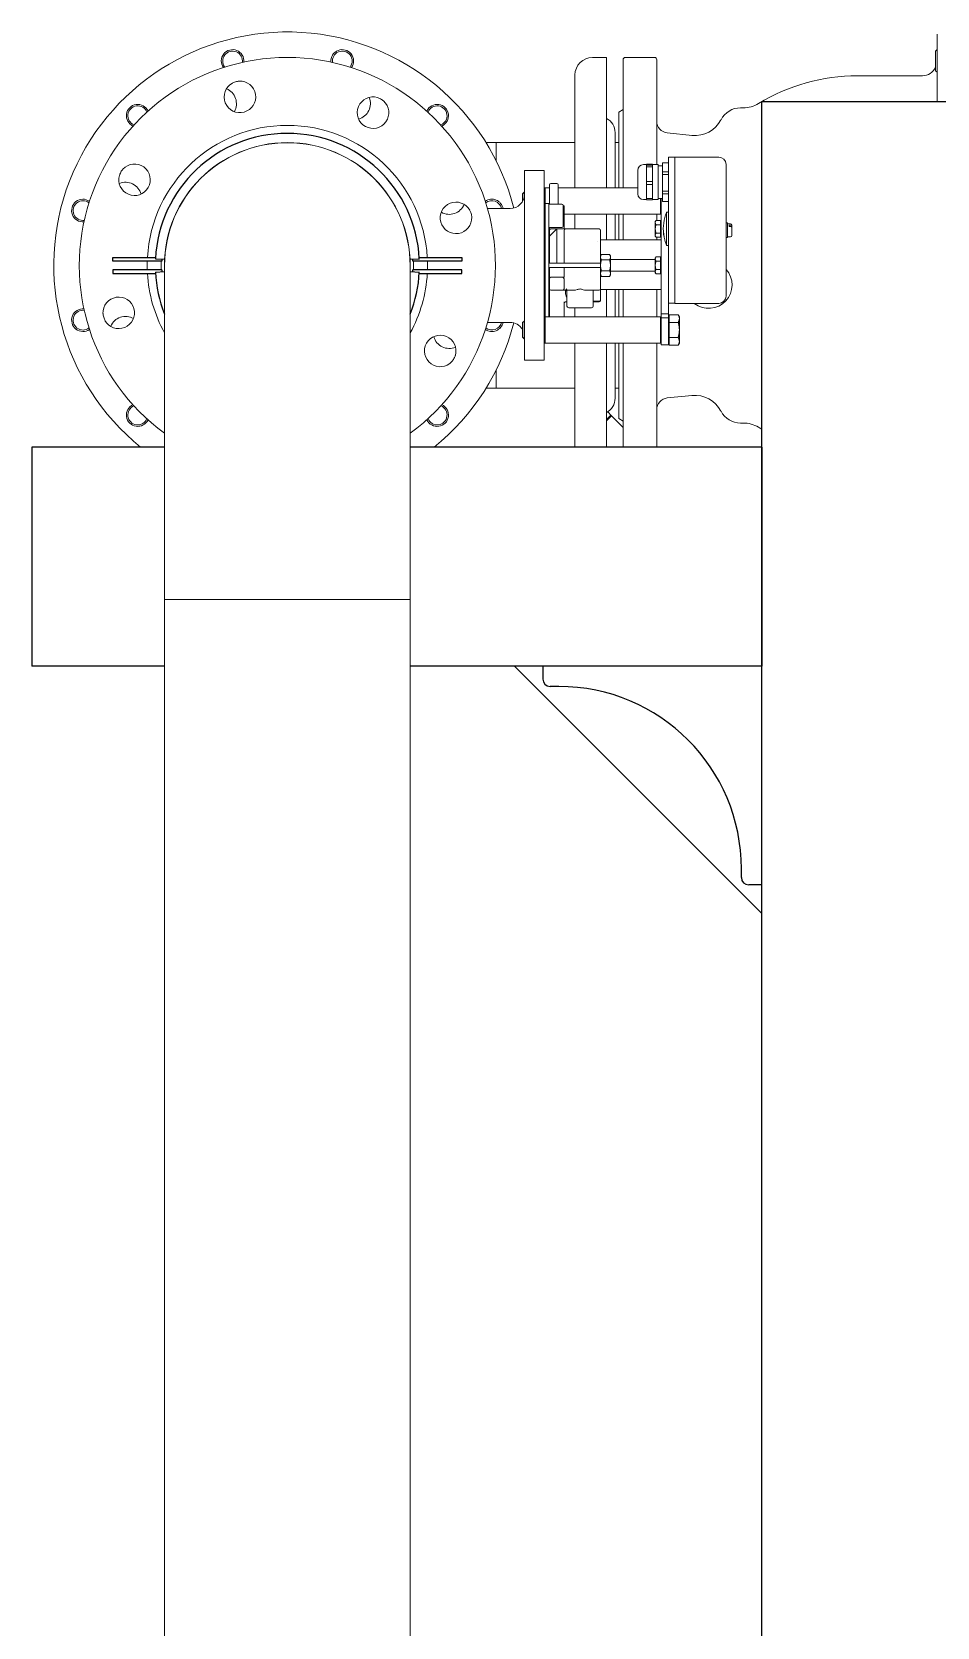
# Model space of a CAD drawing. Header units: millimetres. Extents: x 0 to 100323, y 0 to 59400.
# Drawn here: x 24142 to 24762, y 45707 to 46801 of the extents above; entities that cross this region are included whole.
import ezdxf

# ---------------------------------------------------------------- set-up
doc = ezdxf.new("R2010")
doc.units = ezdxf.units.MM
doc.header["$LTSCALE"] = 100
doc.layers.add('P_Biomass (BM)', color=150, linetype='Continuous', lineweight=18, true_color=0x007fff)
doc.layers.add('Visible', color=7, linetype='Continuous', lineweight=25)

msp = doc.modelspace()

# ---------------------------------------------------------------- linework, layer by layer
at = {"layer": 'P_Biomass (BM)'}
for p, q in [((24761.6, 46752.5), (24761.6, 46799)), ((24760.6, 46787.4), (24761.6, 46788.4)), ((24760.6, 46773.8), (24760.6, 46787.4)), ((24535.1, 46783), (24525.6, 46783)), ((24535.1, 46783), (24535.1, 46693.7)), ((24546.6, 46693.7), (24546.6, 46781.5)), ((24548.1, 46783), (24568.1, 46783)), ((24569.6, 46781.5), (24569.6, 46709.6)), ((24513.6, 46771), (24513.6, 46770.4)), ((24513.6, 46769.9), (24513.6, 46770.4)), ((24513.6, 46769.9), (24513.6, 46723.6)), ((24707.1, 46770.5), (24751.6, 46770.5)), ((24760.6, 46773.8), (24761.4, 46773.1)), ((24543.6, 46745.5), (24546.6, 46747.3)), ((24543.6, 46693.7), (24543.6, 46745.5)), ((24627, 46748.5), (24628.9, 46748.5)), ((24541.1, 46731.5), (24541.1, 46693.7)), ((24593.8, 46729.6), (24576.8, 46731.4)), ((24452.7, 46724.7), (24459.6, 46724.7)), ((24459.6, 46724.7), (24513.6, 46724.7)), ((24459.6, 46724.7), (24459.6, 46712.3)), ((24513.6, 46719.9), (24513.6, 46723.6)), ((24541.1, 46724.7), (24543.6, 46724.7)), ((24513.6, 46719.9), (24513.6, 46693.7)), ((24560.6, 46709.6), (24562.6, 46709.6)), ((24566.6, 46709.8), (24562.6, 46709.8)), ((24562.6, 46709.8), (24562.6, 46709.6)), ((24562.6, 46709.6), (24562.6, 46709.3)), ((24566.6, 46709.3), (24562.6, 46709.3)), ((24562.6, 46708.1), (24562.6, 46709.3)), ((24566.6, 46709.8), (24566.6, 46709.6)), ((24566.6, 46709.6), (24566.6, 46709.3)), ((24566.6, 46709.6), (24570.6, 46709.6)), ((24566.6, 46708.1), (24566.6, 46709.3)), ((24570.6, 46685.6), (24570.6, 46709.6)), ((24573.6, 46710.7), (24573.6, 46710.8)), ((24573.6, 46710.8), (24577.6, 46710.8)), ((24573.6, 46710.7), (24573.6, 46704.7)), ((24573.6, 46710.7), (24577.6, 46710.7)), ((24577.6, 46622), (24577.6, 46714.6)), ((24577.6, 46714.6), (24582.1, 46714.6)), ((24582.1, 46614.5), (24582.1, 46714.7)), ((24582.1, 46714.7), (24612.1, 46714.7)), ((24617.1, 46709.7), (24617.1, 46619.5)), ((24479.1, 46693.9), (24479.1, 46705.5)), ((24492.6, 46705.5), (24479.1, 46705.5)), ((24492.6, 46705.5), (24492.6, 46693.9)), ((24556.6, 46689.6), (24556.6, 46705.6)), ((24566.6, 46708.1), (24562.6, 46708.1)), ((24562.6, 46708.1), (24562.6, 46703.1)), ((24562.6, 46703.1), (24562.6, 46698.1)), ((24566.6, 46708.1), (24566.6, 46703.1)), ((24566.6, 46703.1), (24566.6, 46698.1)), ((24570.6, 46708.8), (24573.6, 46708.8)), ((24573.6, 46702.7), (24573.6, 46704.7)), ((24573.6, 46704.7), (24577.6, 46704.7)), ((24573.6, 46702.7), (24573.6, 46691.4)), ((24573.6, 46702.7), (24577.6, 46702.7)), ((24477.6, 46689.6), (24478.7, 46690.7)), ((24477.6, 46684.3), (24477.6, 46689.6)), ((24478.7, 46690.7), (24478.7, 46686.6)), ((24479.1, 46690.7), (24478.7, 46690.7)), ((24479.1, 46680.3), (24479.1, 46693.9)), ((24492.6, 46693.9), (24492.6, 46680.3)), ((24492.6, 46693.2), (24493.1, 46693.7)), ((24493.1, 46693.7), (24493.1, 46682.9)), ((24493.1, 46693.7), (24496.1, 46693.7)), ((24496.1, 46692.5), (24496.1, 46695.7)), ((24496.1, 46692.5), (24496.1, 46682.5)), ((24501.1, 46696.7), (24497.1, 46696.7)), ((24502.1, 46695.7), (24502.1, 46692.5)), ((24502.1, 46693.7), (24556.6, 46693.7)), ((24502.1, 46682.5), (24502.1, 46692.5)), ((24562.6, 46698.1), (24566.6, 46698.1)), ((24562.6, 46698.1), (24562.6, 46695.9)), ((24566.6, 46695.9), (24562.6, 46695.9)), ((24562.6, 46695.9), (24562.6, 46691.1)), ((24562.6, 46691.1), (24562.6, 46686.4)), ((24566.6, 46698.1), (24566.6, 46695.9)), ((24566.6, 46695.9), (24566.6, 46691.1)), ((24566.6, 46691.1), (24566.6, 46686.4)), ((24573.6, 46691.4), (24577.6, 46691.4)), ((24573.6, 46689.5), (24573.6, 46691.4)), ((24573.6, 46689.5), (24577.6, 46689.5)), ((24573.6, 46689.5), (24573.6, 46684.4)), ((24453.7, 46679.5), (24469.1, 46679.5)), ((24479.1, 46680.3), (24479.1, 46600.8)), ((24492.6, 46681), (24493.2, 46683)), ((24492.6, 46600.8), (24492.6, 46680.3)), ((24493.2, 46683), (24493.2, 46605.3)), ((24493.2, 46683), (24495.6, 46683)), ((24495.6, 46683), (24495.6, 46605.3)), ((24504.6, 46682.5), (24495.6, 46682.5)), ((24505.6, 46681.5), (24505.6, 46667.5)), ((24506.1, 46681.4), (24505.6, 46681.4)), ((24506.1, 46681.4), (24506.1, 46677.4)), ((24506.1, 46669.5), (24506.1, 46677.4)), ((24560.6, 46685.6), (24562.6, 46685.6)), ((24562.6, 46686.4), (24566.6, 46686.4)), ((24562.6, 46685.4), (24562.6, 46686.4)), ((24566.6, 46685.4), (24562.6, 46685.4)), ((24566.6, 46685.4), (24566.6, 46686.4)), ((24566.6, 46685.6), (24570.6, 46685.6)), ((24570.6, 46686.3), (24573.6, 46686.3)), ((24572.1, 46675.7), (24572.1, 46686.3)), ((24572.6, 46669.9), (24572.6, 46686.3)), ((24573.6, 46684.4), (24577.6, 46684.4)), ((24573.6, 46684.3), (24573.6, 46684.4)), ((24573.6, 46684.3), (24577.6, 46684.3)), ((24576.4, 46654.1), (24576.4, 46677.1)), ((24576.4, 46677.1), (24577.6, 46677.1)), ((24504.6, 46666.5), (24495.6, 46666.5)), ((24496.1, 46666.5), (24496.1, 46664.5)), ((24496.1, 46660.5), (24501.1, 46665.5)), ((24501.1, 46665.5), (24497.1, 46665.5)), ((24501.1, 46642), (24501.1, 46665.5)), ((24507.1, 46665.5), (24501.1, 46665.5)), ((24506.1, 46675.7), (24572.1, 46675.7)), ((24506.1, 46665.5), (24506.1, 46669.5)), ((24507.1, 46665.5), (24530.1, 46665.5)), ((24513.6, 46675.7), (24513.6, 46665.5)), ((24535.1, 46675.7), (24535.1, 46658.1)), ((24541.1, 46675.7), (24541.1, 46658.1)), ((24543.6, 46658.1), (24543.6, 46675.7)), ((24546.6, 46658.1), (24546.6, 46675.7)), ((24568.6, 46670.6), (24569.1, 46671.3)), ((24568.6, 46670.6), (24568.6, 46669.9)), ((24568.6, 46669.9), (24568.6, 46665.6)), ((24568.6, 46665.6), (24568.6, 46661.2)), ((24572.1, 46671.3), (24569.1, 46671.3)), ((24572.1, 46668.4), (24569.1, 46668.4)), ((24569.6, 46675.7), (24569.6, 46671.3)), ((24572.6, 46676.2), (24572.1, 46675.7)), ((24572.1, 46671.3), (24572.1, 46669.9)), ((24572.1, 46670.6), (24572.6, 46670.6)), ((24572.1, 46669.9), (24572.1, 46668.4)), ((24572.1, 46668.4), (24572.1, 46665.6)), ((24572.1, 46665.6), (24572.1, 46662.7)), ((24572.6, 46668), (24572.6, 46669.9)), ((24572.6, 46644.9), (24572.6, 46668)), ((24618.1, 46669.6), (24617.1, 46669.6)), ((24618.1, 46669.6), (24618.1, 46659.6)), ((24618.1, 46669.1), (24620.1, 46669.1)), ((24619.3, 46668.2), (24619.3, 46667.2)), ((24619.3, 46668.2), (24620.1, 46668.2)), ((24620.1, 46667.2), (24619.3, 46667.2)), ((24621.1, 46668.1), (24621.1, 46667.5)), ((24621.1, 46666.5), (24621.1, 46667.5)), ((24621.1, 46666.5), (24621.1, 46661.1)), ((24495.6, 46657.5), (24496.1, 46657.5)), ((24496.1, 46660.5), (24496.1, 46664.5)), ((24496.1, 46660.5), (24496.1, 46642)), ((24506.1, 46661.3), (24506.1, 46664.5)), ((24506.1, 46661.3), (24506.1, 46656.6)), ((24506.1, 46656.6), (24506.1, 46642)), ((24530.8, 46658.1), (24530.8, 46658.1)), ((24531.1, 46664.5), (24531.1, 46661.3)), ((24531.1, 46659.1), (24531.1, 46661.3)), ((24531.1, 46642), (24531.1, 46659.1)), ((24531.1, 46658.1), (24568.6, 46658.1)), ((24568.6, 46661.2), (24568.6, 46660.6)), ((24568.6, 46660.6), (24569.1, 46659.8)), ((24572.1, 46662.7), (24569.1, 46662.7)), ((24572.1, 46659.8), (24569.1, 46659.8)), ((24569.6, 46659.8), (24569.6, 46658.1)), ((24569.6, 46658), (24569.6, 46658)), ((24572.1, 46662.7), (24572.1, 46661.2)), ((24572.1, 46661.2), (24572.1, 46659.8)), ((24572.1, 46660.6), (24572.6, 46660.6)), ((24618.1, 46659.6), (24617.1, 46659.6)), ((24618.1, 46660.1), (24620.1, 46660.1)), ((24531.1, 46647), (24531.7, 46648)), ((24531.7, 46648), (24537.3, 46648)), ((24531.7, 46644.3), (24537.3, 46644.3)), ((24537.9, 46647), (24537.3, 46648)), ((24537.9, 46646.2), (24537.9, 46647)), ((24537.9, 46640.5), (24537.9, 46646.2)), ((24537.9, 46644.5), (24568.6, 46644.5)), ((24568.6, 46645.5), (24569.1, 46646.3)), ((24568.6, 46645.5), (24568.6, 46644.9)), ((24568.6, 46644.9), (24568.6, 46640.5)), ((24572.1, 46646.3), (24569.1, 46646.3)), ((24572.1, 46646.3), (24572.1, 46644.9)), ((24572.1, 46645.5), (24572.6, 46645.5)), ((24572.1, 46644.9), (24572.1, 46643.4)), ((24572.6, 46642.9), (24572.6, 46644.9)), ((24576.4, 46654.1), (24577.6, 46654.1)), ((24232.5, 46640.5), (24232.5, 46411.5)), ((24400.8, 46411.5), (24400.8, 46640.5)), ((24496.1, 46639), (24497.1, 46639)), ((24496.1, 46639), (24496.1, 46636.4)), ((24496.1, 46636.4), (24496.1, 46631.4)), ((24506.1, 46639), (24497.1, 46639)), ((24501.1, 46642), (24506.1, 46642)), ((24507.1, 46642), (24506.1, 46642)), ((24521.1, 46639), (24506.1, 46639)), ((24506.1, 46633.2), (24506.1, 46639)), ((24506.1, 46633.2), (24506.1, 46632.4)), ((24507.1, 46642), (24521.1, 46642)), ((24531.1, 46642), (24521.1, 46642)), ((24521.1, 46639), (24531.1, 46639)), ((24531.1, 46639), (24531.1, 46642)), ((24531.1, 46624.5), (24531.1, 46639)), ((24531.1, 46634), (24531.7, 46633)), ((24531.7, 46636.8), (24537.3, 46636.8)), ((24531.7, 46633), (24537.3, 46633)), ((24537.9, 46634), (24537.3, 46633)), ((24537.9, 46634.9), (24537.9, 46640.5)), ((24537.9, 46636.5), (24568.6, 46636.5)), ((24537.9, 46634), (24537.9, 46634.9)), ((24568.6, 46640.5), (24568.6, 46636.2)), ((24568.6, 46636.2), (24568.6, 46635.5)), ((24568.6, 46635.5), (24569.1, 46634.8)), ((24572.1, 46643.4), (24569.1, 46643.4)), ((24572.1, 46637.6), (24569.1, 46637.6)), ((24572.1, 46634.8), (24569.1, 46634.8)), ((24572.1, 46643.4), (24572.1, 46640.5)), ((24572.1, 46640.5), (24572.1, 46637.6)), ((24572.1, 46637.6), (24572.1, 46636.2)), ((24572.1, 46636.2), (24572.1, 46634.8)), ((24572.1, 46635.5), (24572.6, 46635.5)), ((24572.6, 46607.3), (24572.6, 46642.9)), ((24495.6, 46623.5), (24496.1, 46623.5)), ((24496.1, 46631.4), (24496.1, 46624.5)), ((24496.1, 46624.5), (24496.1, 46619.7)), ((24505.1, 46632.4), (24497.1, 46632.4)), ((24497.1, 46623.5), (24505.1, 46623.5)), ((24506.1, 46632.4), (24505.1, 46632.4)), ((24505.1, 46623.5), (24506.9, 46623.5)), ((24506.1, 46624.5), (24506.1, 46631.4)), ((24507.3, 46623.5), (24506.9, 46623.5)), ((24507.1, 46621.4), (24507.1, 46622.5)), ((24508.1, 46623.5), (24513, 46623.5)), ((24508.1, 46612.7), (24508.1, 46623.5)), ((24530.1, 46623.5), (24521.3, 46623.5)), ((24526.1, 46612.7), (24526.1, 46623.5)), ((24531.1, 46622.8), (24531.1, 46624.5)), ((24531.1, 46624.1), (24568.6, 46624.1)), ((24531.1, 46622.8), (24531.1, 46616.9)), ((24535.1, 46624.1), (24535.1, 46605.3)), ((24541.1, 46624.1), (24541.1, 46605.3)), ((24543.6, 46605.3), (24543.6, 46624.1)), ((24546.6, 46605.3), (24546.6, 46624.1)), ((24569.6, 46624.1), (24569.6, 46605.3)), ((24577.6, 46607.3), (24577.6, 46622)), ((24496.1, 46614.5), (24495.6, 46614.5)), ((24496.1, 46619.7), (24496.1, 46610.1)), ((24506.1, 46610.1), (24506.1, 46615.5)), ((24507.1, 46618.9), (24507.1, 46619)), ((24508.1, 46615.5), (24507.1, 46615.5)), ((24524.9, 46611.5), (24509.3, 46611.5)), ((24513.6, 46611.5), (24513.6, 46605.3)), ((24530.1, 46615.9), (24526.1, 46615.9)), ((24530.1, 46615.5), (24526.1, 46615.5)), ((24531.1, 46616.9), (24531.1, 46616.5)), ((24577.6, 46614.6), (24582.1, 46614.6)), ((24582.1, 46614.5), (24612.1, 46614.5)), ((24453.7, 46601.5), (24469.1, 46601.5)), ((24477.6, 46601.3), (24478.7, 46602.3)), ((24477.6, 46591.4), (24477.6, 46601.3)), ((24478.7, 46602.3), (24478.7, 46590.3)), ((24479.1, 46602.3), (24478.7, 46602.3)), ((24479.1, 46587.1), (24479.1, 46600.8)), ((24492.6, 46604.8), (24493.1, 46605.3)), ((24492.6, 46600.8), (24492.6, 46587.1)), ((24493.1, 46605.3), (24493.1, 46587.3)), ((24493.1, 46605.3), (24572.1, 46605.3)), ((24496.1, 46610.1), (24496.1, 46605.3)), ((24506.1, 46605.3), (24506.1, 46610.1)), ((24572.1, 46587.3), (24572.1, 46605.3)), ((24572.6, 46604.8), (24572.1, 46605.3)), ((24572.6, 46607.3), (24572.6, 46604.5)), ((24577.6, 46607.3), (24572.6, 46607.3)), ((24572.6, 46586.1), (24572.6, 46604.5)), ((24572.6, 46604.5), (24577.6, 46604.5)), ((24577.6, 46604.5), (24577.6, 46607.3)), ((24578.2, 46605.3), (24577.6, 46605.3)), ((24577.6, 46590), (24577.6, 46604.5)), ((24578.2, 46606.7), (24584.3, 46606.7)), ((24578.2, 46604.1), (24578.2, 46606.7)), ((24578.2, 46601.5), (24578.2, 46604.1)), ((24578.2, 46601.5), (24584.3, 46601.5)), ((24578.2, 46596.3), (24578.2, 46601.5)), ((24585.1, 46605.3), (24584.3, 46606.7)), ((24585.1, 46604.1), (24585.1, 46605.3)), ((24585.1, 46596.3), (24585.1, 46604.1)), ((24477.6, 46591.4), (24478.7, 46590.3)), ((24479.1, 46590.3), (24478.7, 46590.3)), ((24577.6, 46586.1), (24577.6, 46590)), ((24578.2, 46591.1), (24578.2, 46596.3)), ((24578.2, 46591.1), (24584.3, 46591.1)), ((24578.2, 46588.5), (24578.2, 46591.1)), ((24585.1, 46588.5), (24585.1, 46596.3)), ((24479.1, 46575.5), (24479.1, 46587.1)), ((24492.6, 46587.8), (24493.1, 46587.3)), ((24492.6, 46587.1), (24492.6, 46575.5)), ((24493.1, 46587.3), (24572.1, 46587.3)), ((24513.6, 46587.3), (24513.6, 46539.9)), ((24535.1, 46587.3), (24535.1, 46516)), ((24541.1, 46587.3), (24541.1, 46549.5)), ((24543.6, 46535.5), (24543.6, 46587.3)), ((24546.6, 46516), (24546.6, 46587.3)), ((24569.6, 46587.3), (24569.6, 46516)), ((24572.6, 46587.8), (24572.1, 46587.3)), ((24577.6, 46586.1), (24572.6, 46586.1)), ((24578.2, 46587.3), (24577.6, 46587.3)), ((24578.2, 46585.9), (24578.2, 46588.5)), ((24578.2, 46585.9), (24584.3, 46585.9)), ((24585.1, 46587.3), (24584.3, 46585.9)), ((24585.1, 46587.3), (24585.1, 46588.5)), ((24459.6, 46568.8), (24459.6, 46556.4)), ((24492.6, 46575.5), (24479.1, 46575.5)), ((24452.7, 46556.4), (24459.6, 46556.4)), ((24459.6, 46556.4), (24513.6, 46556.4)), ((24541.1, 46556.4), (24543.6, 46556.4)), ((24593.8, 46551.4), (24576.8, 46549.7)), ((24513.6, 46536.9), (24513.6, 46539.9)), ((24513.6, 46536.9), (24513.6, 46516)), ((24538.1, 46538), (24535.1, 46535)), ((24538.7, 46537.4), (24536, 46540.2)), ((24538.7, 46537.4), (24538.1, 46538)), ((24546.6, 46529.5), (24538.7, 46537.4)), ((24543.6, 46535.5), (24546.6, 46533.8)), ((24627, 46532.5), (24628.9, 46532.5)), ((24232.5, 46411.5), (24400.8, 46411.5)), ((24232.5, 46411.5), (24232.5, 44970.5)), ((24232.5, 46411.5), (24400.8, 46411.5)), ((24400.8, 46411.5), (24400.8, 45227.7)), ((24641.6, 46196.5), (24472.1, 46366))]:
    msp.add_line(p, q, dxfattribs=at)
for centre, radius, start, end in [((24316.6, 46640.5), 160, 14.2338, 231.0892), ((24279.1, 46780.6), 7.77, 354.7781, 215.2219), ((24279.1, 46780.6), 6.77, 352.0902, 217.9098), ((24354.2, 46780.6), 7.77, 324.7781, 185.2219), ((24354.2, 46780.6), 6.77, 322.0902, 187.9098), ((24316.6, 46640.5), 142.5, 306.1944, 233.8056), ((24525.6, 46771), 12, 90, 180), ((24548.1, 46781.5), 1.5, 90, 180), ((24568.1, 46781.5), 1.5, 0, 90), ((24751.6, 46780.5), 10, 270, 334.1581), ((24284.1, 46756), 10.8, 118.6479, 92.8089), ((24707.1, 46640.5), 130, 90, 121.4239), ((24270.7, 46751.4), 11, 330.5452, 67.6832), ((24375.3, 46745.2), 10.8, 73.6479, 47.8089), ((24362.5, 46751.4), 11, 285.5452, 22.6832), ((24214.1, 46743.1), 7.77, 24.7781, 245.2219), ((24214.1, 46743.1), 6.77, 22.0902, 247.9098), ((24419.2, 46743.1), 7.77, 294.7781, 155.2219), ((24419.2, 46743.1), 6.77, 292.0902, 157.9098), ((24627, 46733.5), 15, 90, 152.7971), ((24628.9, 46768.5), 20, 270, 301.4239), ((24316.6, 46640.5), 96, 3.2844, 176.7156), ((24530.1, 46731.5), 11, 0, 62.9643), ((24577.6, 46739.3), 8, 180, 264.1314), ((24595.8, 46749.5), 20, 264.1314, 332.7971), ((24316.6, 46640.5), 84.2, 0, 180), ((24316.6, 46640.5), 84.1, 0, 180), ((24211.9, 46699.2), 10.8, 163.6479, 137.8089), ((24560.6, 46705.6), 4, 90, 180), ((24612.1, 46709.7), 5, 0, 90), ((24205.8, 46686.5), 11, 15.5452, 112.6832), ((24469.1, 46689.5), 10, 270, 0), ((24497.1, 46695.7), 1, 90, 180), ((24501.1, 46695.7), 1, 0, 90), ((24560.6, 46689.6), 4, 180, 270), ((24176.6, 46678.1), 7.77, 54.7781, 275.2219), ((24176.6, 46678.1), 6.77, 52.0902, 277.9098), ((24432.1, 46673.1), 10.8, 28.6479, 2.8089), ((24427.5, 46686.5), 11, 240.5452, 337.6832), ((24456.7, 46678.1), 7.77, 10.9105, 125.2219), ((24456.7, 46678.1), 6.77, 12.5457, 127.9098), ((24504.6, 46681.5), 1, 0, 90), ((24604.1, 46665.6), 30, 157.4597, 165.0699), ((24497.1, 46664.5), 1, 90, 180), ((24504.6, 46667.5), 1, 270, 0), ((24507.1, 46664.5), 1, 90, 180), ((24530.1, 46664.5), 1, 0, 90), ((24620.1, 46668.1), 1, 0, 90), ((24604.1, 46665.6), 30, 194.9301, 202.5403), ((24620.1, 46661.1), 1, 270, 0), ((24316.6, 46640.5), 96, 178.2092, 181.7908), ((24316.6, 46640.5), 96, 183.2844, 208.7696), ((24316.6, 46640.5), 86.5, 178.0125, 181.9875), ((24316.6, 46640.5), 96, 331.2304, 356.7156), ((24316.6, 46640.5), 86.5, 358.0125, 1.9875), ((24316.6, 46640.5), 96, 358.2092, 1.7908), ((24605.2, 46627.1), 16, 231.8971, 42.0395), ((24497.1, 46631.4), 1, 90, 180), ((24497.1, 46624.5), 1, 180, 270), ((24505.1, 46631.4), 1, 0, 90), ((24505.1, 46624.5), 1, 270, 0), ((24508.1, 46622.5), 1, 90, 102.8426), ((24530.1, 46624.5), 1, 270, 0), ((24605.2, 46627.1), 12, 351.9904, 8.0096), ((24201.1, 46608), 10.8, 208.6479, 182.8089), ((24507.1, 46614.5), 1, 90, 180), ((24509.3, 46612.7), 1.2, 180, 270), ((24524.9, 46612.7), 1.2, 270, 0), ((24530.1, 46616.5), 1, 270, 0), ((24612.1, 46619.5), 5, 270, 0), ((24176.6, 46603), 7.77, 84.7781, 305.2219), ((24176.6, 46603), 6.77, 82.0902, 307.9098), ((24205.8, 46594.6), 11, 60.5452, 157.6832), ((24316.6, 46640.5), 160, 308.9108, 345.7662), ((24456.7, 46603), 7.77, 234.7781, 349.0895), ((24456.7, 46603), 6.77, 232.0902, 347.4543), ((24469.1, 46591.5), 10, 31.7883, 90), ((24421.3, 46581.9), 10.8, 343.6479, 317.8089), ((24427.5, 46594.6), 11, 195.5452, 292.6832), ((24530.1, 46549.5), 11, 297.0357, 0), ((24577.6, 46541.7), 8, 95.8686, 180), ((24595.8, 46531.5), 20, 27.2029, 95.8686), ((24214.1, 46538), 7.77, 114.7781, 335.2219), ((24214.1, 46538), 6.77, 112.0902, 337.9098), ((24419.2, 46538), 7.77, 204.7781, 65.2219), ((24419.2, 46538), 6.77, 202.0902, 67.9098), ((24627, 46547.5), 15, 207.2029, 270), ((24628.9, 46512.5), 20, 58.5761, 90), ((24707.1, 46640.5), 130, 238.5761, 239.7452)]:
    msp.add_arc(centre, radius, start, end, dxfattribs=at)
for centre, major_axis, ratio, start_param, end_param in [((24604.1, 46665.7), (-30, 0), 0.999172, 6.023523, 6.542847), ((24604.1, 46665.6), (-30, 0), 0.999172, 6.281623, 6.541259), ((24523.9, 46641.1), (0, 17), 0.866025, 5.928583, 5.928636), ((24568.6, 46641.1), (0, 17), 0.866025, 6.282877, 6.283185), ((24479.2, 46477.9), (59.5, 59.5), 0.00408, 0, 0.345029)]:
    msp.add_ellipse(centre, major_axis=major_axis, ratio=ratio, start_param=start_param, end_param=end_param, dxfattribs=at)
for points, knots in [([(24278.9, 46765.5), (24279.2, 46765.6), (24279.5, 46765.8), (24280.6, 46766.3), (24281.5, 46766.5), (24282.8, 46766.7), (24283.2, 46766.8), (24283.6, 46766.8)], [-2.1952792, -2.1952792, -2.1952792, -2.1952792, -2.0993492, -2.0993492, -1.8229843, -1.8229843, -1.7097702, -1.7097702, -1.7097702, -1.7097702]), ([(24513.6, 46770.4), (24513.6, 46770.5), (24513.6, 46770.5), (24513.6, 46770.5), (24513.6, 46770.4), (24513.6, 46770.1), (24513.6, 46770), (24513.6, 46769.9)], [-2.1952792, -2.1952792, -2.1952792, -2.1952792, -2.0993492, -2.0993492, -1.8229843, -1.8229843, -1.7097702, -1.7097702, -1.7097702, -1.7097702]), ([(24761.6, 46774.1), (24761.6, 46773.8), (24761.6, 46773.5), (24761.5, 46773.1), (24761.4, 46773), (24761.4, 46773.1)], [1.4481676, 1.4481676, 1.4481676, 1.4481676, 1.6622591, 1.6622591, 1.8868195, 1.8868195, 1.8868195, 1.8868195]), ([(24378.3, 46755.5), (24378.6, 46755.4), (24378.9, 46755.3), (24380.1, 46754.9), (24380.9, 46754.4), (24381.9, 46753.7), (24382.2, 46753.4), (24382.5, 46753.2)], [-2.1952792, -2.1952792, -2.1952792, -2.1952792, -2.0993492, -2.0993492, -1.8229843, -1.8229843, -1.7097702, -1.7097702, -1.7097702, -1.7097702]), ([(24513.6, 46723.6), (24513.6, 46723.4), (24513.6, 46723.2), (24513.6, 46722.4), (24513.6, 46721.6), (24513.6, 46720.5), (24513.6, 46720.2), (24513.6, 46719.9)], [-2.1952792, -2.1952792, -2.1952792, -2.1952792, -2.0993492, -2.0993492, -1.8229843, -1.8229843, -1.7097702, -1.7097702, -1.7097702, -1.7097702]), ([(24201.6, 46702.2), (24201.7, 46702.5), (24201.8, 46702.8), (24202.3, 46704), (24202.7, 46704.8), (24203.5, 46705.9), (24203.7, 46706.1), (24204, 46706.4)], [-2.1952792, -2.1952792, -2.1952792, -2.1952792, -2.0993492, -2.0993492, -1.8229843, -1.8229843, -1.7097702, -1.7097702, -1.7097702, -1.7097702]), ([(24441.6, 46678.2), (24441.7, 46677.9), (24441.9, 46677.6), (24442.4, 46676.5), (24442.6, 46675.6), (24442.8, 46674.3), (24442.9, 46674), (24442.9, 46673.6)], [-2.1952792, -2.1952792, -2.1952792, -2.1952792, -2.0993492, -2.0993492, -1.8229843, -1.8229843, -1.7097702, -1.7097702, -1.7097702, -1.7097702]), ([(24575.2, 46673.4), (24575.1, 46673.4), (24575.1, 46673.4), (24575.1, 46673.3), (24575.1, 46673.3), (24575.1, 46673.3)], [3.1524714, 3.1524714, 3.1524714, 3.1524714, 3.2661093, 3.2661093, 3.318196, 3.318196, 3.318196, 3.318196]), ([(24620.1, 46668.2), (24620.2, 46668.2), (24620.4, 46668.2), (24620.6, 46668.2), (24620.7, 46668.1), (24620.9, 46668), (24621, 46667.9), (24621.1, 46667.7), (24621.1, 46667.6), (24621.1, 46667.5)], [0, 0, 0, 0, 0.0368272, 0.0368272, 0.0739214, 0.0739214, 0.1114349, 0.1114349, 0.1495092, 0.1495092, 0.1495092, 0.1495092]), ([(24621.1, 46666.5), (24621.1, 46666.5), (24621.1, 46666.7), (24621, 46666.8), (24620.9, 46666.9), (24620.7, 46667), (24620.6, 46667.1), (24620.4, 46667.2), (24620.2, 46667.2), (24620.1, 46667.2)], [0.4504591, 0.4504591, 0.4504591, 0.4504591, 0.4885333, 0.4885333, 0.5260468, 0.5260468, 0.563141, 0.563141, 0.5999682, 0.5999682, 0.5999682, 0.5999682]), ([(24568.6, 46658.1), (24570.5, 46658.1), (24571.8, 46658.1), (24572.6, 46658.1), (24572.6, 46658.1), (24572.6, 46658.1)], [0, 0, 0, 0, 1.131127, 1.131127, 1.195108, 1.195108, 1.195108, 1.195108]), ([(24575.2, 46658), (24575.1, 46658), (24575.1, 46657.9), (24575.1, 46657.9), (24575.1, 46657.9), (24575.1, 46657.9), (24575.1, 46657.9)], [-0.1136379, -0.1136379, -0.1136379, -0.1136379, 0, 0, 0, 0.031341, 0.031341, 0.031341, 0.031341]), ([(24507.9, 46623.5), (24507.8, 46623.5), (24507.6, 46623.4), (24507.3, 46623.1), (24507.1, 46622.8), (24507.1, 46622.5)], [-1.704868, -1.704868, -1.704868, -1.704868, -1.5004595, -1.5004595, -1.196308, -1.196308, -1.196308, -1.196308]), ([(24508.1, 46624.5), (24507.8, 46624.3), (24507.5, 46623.9), (24507.3, 46623.6), (24507.3, 46623.5), (24507.3, 46623.5)], [0, 0, 0, 0, 0.1175628, 0.1175628, 0.1220028, 0.1220028, 0.1220028, 0.1220028]), ([(24507.3, 46623.5), (24507.3, 46623.5), (24507.4, 46623.5), (24507.6, 46623.5), (24507.7, 46623.5), (24507.9, 46623.5), (24507.9, 46623.5), (24507.9, 46623.5), (24507.9, 46623.5), (24507.9, 46623.5), (24507.9, 46623.5), (24507.9, 46623.5)], [1.0379158, 1.0379158, 1.0379158, 1.0379158, 1.0617748, 1.0617748, 1.1696508, 1.1696508, 1.2099883, 1.2099883, 1.2350127, 1.2350127, 1.238877, 1.238877, 1.238877, 1.238877]), ([(24517.1, 46624.5), (24516.5, 46624.3), (24515.7, 46624.1), (24514.3, 46623.7), (24513.6, 46623.5), (24513, 46623.5)], [0, 0, 0, 0, 0.2103004, 0.2103004, 0.4206008, 0.4206008, 0.4206008, 0.4206008]), ([(24521.1, 46623.5), (24520.5, 46623.5), (24519.9, 46623.7), (24518.5, 46624.1), (24517.8, 46624.3), (24517.1, 46624.5)], [0.8706198, 0.8706198, 0.8706198, 0.8706198, 1.0671683, 1.0671683, 1.2774687, 1.2774687, 1.2774687, 1.2774687]), ([(24572.6, 46624.1), (24572.5, 46624.1), (24572.2, 46624.1), (24571.2, 46624.1), (24570.1, 46624.1), (24568.6, 46624.1)], [0.519731, 0.519731, 0.519731, 0.519731, 0.849733, 0.849733, 1.748072, 1.748072, 1.748072, 1.748072]), ([(24531.1, 46616.9), (24531.1, 46616.8), (24531.1, 46616.6), (24531, 46616.4), (24530.9, 46616.3), (24530.7, 46616.1), (24530.6, 46616), (24530.4, 46615.9), (24530.2, 46615.9), (24530.1, 46615.9)], [-0.1500851, -0.1500851, -0.1500851, -0.1500851, -0.1117025, -0.1117025, -0.0739086, -0.0739086, -0.0367233, -0.0367233, 0, 0, 0, 0]), ([(24191.7, 46602.8), (24191.5, 46603.1), (24191.4, 46603.4), (24190.9, 46604.6), (24190.6, 46605.4), (24190.4, 46606.7), (24190.4, 46607.1), (24190.4, 46607.5)], [-2.1952792, -2.1952792, -2.1952792, -2.1952792, -2.0993492, -2.0993492, -1.8229843, -1.8229843, -1.7097702, -1.7097702, -1.7097702, -1.7097702]), ([(24431.6, 46578.8), (24431.5, 46578.5), (24431.4, 46578.2), (24431, 46577.1), (24430.5, 46576.3), (24429.8, 46575.2), (24429.5, 46574.9), (24429.3, 46574.6)], [-2.1952792, -2.1952792, -2.1952792, -2.1952792, -2.0993492, -2.0993492, -1.8229843, -1.8229843, -1.7097702, -1.7097702, -1.7097702, -1.7097702]), ([(24513.6, 46539.9), (24513.6, 46539.7), (24513.6, 46539.4), (24513.6, 46538.5), (24513.6, 46537.9), (24513.6, 46537.3), (24513.6, 46537.1), (24513.6, 46536.9)], [-2.1952792, -2.1952792, -2.1952792, -2.1952792, -2.0993492, -2.0993492, -1.8229843, -1.8229843, -1.7097702, -1.7097702, -1.7097702, -1.7097702])]:
    msp.add_open_spline(points, degree=3, knots=knots, dxfattribs=at)
for points, weights in [([(24569.1, 46671.3), (24568.6, 46670.6), (24568.6, 46669.9)], [1, 1.0379548493, 1]), ([(24568.6, 46669.9), (24568.6, 46669.2), (24569.1, 46668.4)], [1, 1.0379548493, 1]), ([(24569.1, 46668.4), (24568.6, 46666.9), (24568.6, 46665.6)], [1, 1.0379548493, 1]), ([(24568.6, 46665.6), (24568.6, 46664.2), (24569.1, 46662.7)], [1, 1.0379548493, 1]), ([(24569.1, 46662.7), (24568.6, 46661.9), (24568.6, 46661.2)], [1, 1.0379548493, 1]), ([(24568.6, 46661.2), (24568.6, 46660.6), (24569.1, 46659.8)], [1, 1.0379548493, 1]), ([(24531.7, 46648), (24531.1, 46647), (24531.1, 46646.2)], [1, 1.0379548493, 1]), ([(24531.1, 46646.2), (24531.1, 46645.3), (24531.7, 46644.3)], [1, 1.0379548493, 1]), ([(24531.7, 46644.3), (24531.1, 46642.3), (24531.1, 46640.5)], [1, 1.0379548493, 1]), ([(24537.9, 46646.2), (24537.9, 46647), (24537.3, 46648)], [1, 1.0379548493, 1]), ([(24537.3, 46644.3), (24537.9, 46645.3), (24537.9, 46646.2)], [1, 1.0379548493, 1]), ([(24537.9, 46640.5), (24537.9, 46642.3), (24537.3, 46644.3)], [1, 1.0379548493, 1]), ([(24569.1, 46646.3), (24568.6, 46645.5), (24568.6, 46644.9)], [1, 1.0379548493, 1]), ([(24568.6, 46644.9), (24568.6, 46644.2), (24569.1, 46643.4)], [1, 1.0379548493, 1]), ([(24501.1, 46642), (24498.3, 46642), (24496.1, 46642)], [1.00856519871, 1.0105592367, 1]), ([(24531.1, 46640.5), (24531.1, 46638.8), (24531.7, 46636.8)], [1, 1.0379548493, 1]), ([(24531.7, 46636.8), (24531.1, 46635.8), (24531.1, 46634.9)], [1, 1.0379548493, 1]), ([(24531.1, 46634.9), (24531.1, 46634), (24531.7, 46633)], [1, 1.0379548493, 1]), ([(24537.3, 46636.8), (24537.9, 46638.8), (24537.9, 46640.5)], [1, 1.0379548493, 1]), ([(24537.9, 46634.9), (24537.9, 46635.8), (24537.3, 46636.8)], [1, 1.0379548493, 1]), ([(24537.3, 46633), (24537.9, 46634), (24537.9, 46634.9)], [1, 1.0379548493, 1]), ([(24569.1, 46643.4), (24568.6, 46641.9), (24568.6, 46640.5)], [1, 1.0379548493, 1]), ([(24568.6, 46640.5), (24568.6, 46639.2), (24569.1, 46637.6)], [1, 1.0379548493, 1]), ([(24569.1, 46637.6), (24568.6, 46636.9), (24568.6, 46636.2)], [1, 1.0379548493, 1]), ([(24568.6, 46636.2), (24568.6, 46635.5), (24569.1, 46634.8)], [1, 1.0379548493, 1]), ([(24585.1, 46604.1), (24585.1, 46605.3), (24584.3, 46606.7)], [1, 1.0379548493, 1]), ([(24584.3, 46601.5), (24585.1, 46602.9), (24585.1, 46604.1)], [1, 1.0379548493, 1]), ([(24585.1, 46596.3), (24585.1, 46598.7), (24584.3, 46601.5)], [1, 1.0379548493, 1]), ([(24584.3, 46591.1), (24585.1, 46593.9), (24585.1, 46596.3)], [1, 1.0379548493, 1]), ([(24585.1, 46588.5), (24585.1, 46589.7), (24584.3, 46591.1)], [1, 1.0379548493, 1]), ([(24584.3, 46585.9), (24585.1, 46587.3), (24585.1, 46588.5)], [1, 1.0379548493, 1])]:
    msp.add_rational_spline(points, weights, degree=2, dxfattribs=at)
for points in [[(24521.3, 46623.5), (24521.2, 46623.5), (24521.2, 46623.5), (24521.1, 46623.5)], [(24507.8, 46619), (24507.4, 46619.9), (24507.1, 46620.7), (24507.1, 46621.4)], [(24508.1, 46618.5), (24508, 46618.6), (24507.9, 46618.8), (24507.8, 46619)]]:
    msp.add_open_spline(points, degree=3, dxfattribs=at)
at = {"layer": 'Visible'}
for p, q in [((24791.6, 46752.5), (24641.6, 46752.5)), ((24641.6, 44896.3), (24641.6, 46752.5)), ((24197.1, 46646), (24226.3, 46646)), ((24197.1, 46643.5), (24197.1, 46646)), ((24226.2, 46645), (24232.6, 46644.7)), ((24400.7, 46644.7), (24407, 46645)), ((24407, 46646), (24436.1, 46646)), ((24436.1, 46646), (24436.1, 46643.5)), ((24230.7, 46643.5), (24197.1, 46643.5)), ((24197.1, 46637.5), (24197.1, 46635)), ((24230.7, 46637.5), (24197.1, 46637.5)), ((24197.1, 46635), (24226.3, 46635)), ((24226.2, 46636), (24232.5, 46636.3)), ((24400.8, 46636.3), (24407, 46636)), ((24436.1, 46643.5), (24402.6, 46643.5)), ((24436.1, 46637.5), (24402.6, 46637.5)), ((24407, 46635), (24436.1, 46635)), ((24436.1, 46635), (24436.1, 46637.5)), ((24141.6, 46516), (24141.6, 46366)), ((24232.5, 46516), (24141.6, 46516)), ((24641.6, 46516), (24400.8, 46516)), ((24641.6, 46516), (24641.6, 46366)), ((24232.5, 46366), (24141.6, 46366)), ((24641.6, 46366), (24400.8, 46366)), ((24641.6, 46366), (24491.6, 46366)), ((24491.6, 46366), (24491.6, 46357)), ((24641.6, 46216), (24641.6, 46366)), ((24502.6, 46352), (24496.6, 46352)), ((24627.6, 46221), (24627.6, 46227)), ((24641.6, 46216), (24632.6, 46216))]:
    msp.add_line(p, q, dxfattribs=at)
for centre, radius, start, end in [((24316.6, 46640.5), 90.5, 2.8528, 177.1472), ((24316.6, 46640.5), 86, 177.1472, 178.0009), ((24316.6, 46640.5), 86, 1.9991, 2.8528), ((24316.6, 46640.5), 90.5, 182.8528, 201.591), ((24316.6, 46640.5), 86, 181.9991, 182.8528), ((24316.6, 46640.5), 90.5, 338.409, 357.1472), ((24316.6, 46640.5), 86, 357.1472, 358.0009), ((24496.6, 46357), 5, 180, 270), ((24502.6, 46227), 125, 0, 90), ((24632.6, 46221), 5, 180, 270)]:
    msp.add_arc(centre, radius, start, end, dxfattribs=at)

doc.saveas('drawing.dxf')
